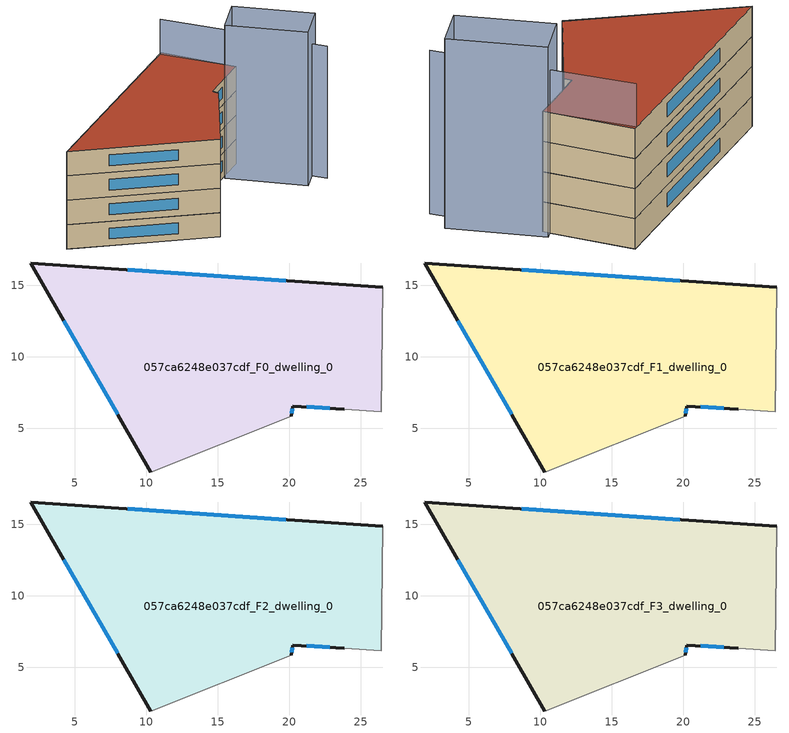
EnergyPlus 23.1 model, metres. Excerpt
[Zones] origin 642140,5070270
057ca6248e037cdf_F0_dwelling_0
 floor ground (EU_floor_Construction): 26.44,6.13 26.55,14.84 1.93,16.55 10.33,1.93 20.14,5.83 20.24,6.54 23.84,6.33 z0
 wall outside (EU_wall_Construction): 23.84,6.33 20.24,6.54 20.14,5.83 / 10.33,1.93 1.93,16.55 26.55,14.84 z0:3
 wall adiabatic (EU_wall_Construction): 20.14,5.83 10.33,1.93 / 26.55,14.84 26.44,6.13 23.84,6.33 z0:3
 window (EU_Window_Construction): 22.85,6.39 21.23,6.48 / 20.21,6.34 20.17,6.03 / 8.02,5.96 4.24,12.53 / 8.7,16.08 19.77,15.31 z0.83:2.17
057ca6248e037cdf_F1_dwelling_0
 floor to 057ca6248e037cdf_F0_dwelling_0 (EU_floor_Construction): 26.44,6.13 26.55,14.84 1.93,16.55 10.33,1.93 20.14,5.83 20.24,6.54 23.84,6.33 z3
 wall outside (EU_wall_Construction): 23.84,6.33 20.24,6.54 20.14,5.83 / 10.33,1.93 1.93,16.55 26.55,14.84 z3:6
 wall adiabatic (EU_wall_Construction): 20.14,5.83 10.33,1.93 / 26.55,14.84 26.44,6.13 23.84,6.33 z3:6
 window (EU_Window_Construction): 22.85,6.39 21.23,6.48 / 20.21,6.34 20.17,6.03 / 8.02,5.96 4.24,12.53 / 8.7,16.08 19.77,15.31 z3.83:5.17
057ca6248e037cdf_F2_dwelling_0
 floor to 057ca6248e037cdf_F1_dwelling_0 (EU_floor_Construction): 26.44,6.13 26.55,14.84 1.93,16.55 10.33,1.93 20.14,5.83 20.24,6.54 23.84,6.33 z6
 wall outside (EU_wall_Construction): 23.84,6.33 20.24,6.54 20.14,5.83 / 10.33,1.93 1.93,16.55 26.55,14.84 z6:9
 wall adiabatic (EU_wall_Construction): 20.14,5.83 10.33,1.93 / 26.55,14.84 26.44,6.13 23.84,6.33 z6:9
 window (EU_Window_Construction): 22.85,6.39 21.23,6.48 / 20.21,6.34 20.17,6.03 / 8.02,5.96 4.24,12.53 / 8.7,16.08 19.77,15.31 z6.83:8.17
057ca6248e037cdf_F3_dwelling_0
 floor to 057ca6248e037cdf_F2_dwelling_0 (EU_floor_Construction): 26.44,6.13 26.55,14.84 1.93,16.55 10.33,1.93 20.14,5.83 20.24,6.54 23.84,6.33 z9
 wall outside (EU_wall_Construction): 23.84,6.33 20.24,6.54 20.14,5.83 / 10.33,1.93 1.93,16.55 26.55,14.84 z9:12
 wall adiabatic (EU_wall_Construction): 20.14,5.83 10.33,1.93 / 26.55,14.84 26.44,6.13 23.84,6.33 z9:12
 window (EU_Window_Construction): 22.85,6.39 21.23,6.48 / 20.21,6.34 20.17,6.03 / 8.02,5.96 4.24,12.53 / 8.7,16.08 19.77,15.31 z9.83:11.17
 roof outside (EU_roof_Construction): 26.55,14.84 26.44,6.13 23.84,6.33 20.24,6.54 20.14,5.83 10.33,1.93 1.93,16.55 z12
shading: 27.18,6.95 28.83,-2.08 / 28.83,-2.08 24.53,-2.87 / 24.53,-2.87 22.87,6.16 / 22.87,6.16 27.18,6.95 z0:18.9; 26.77,-4.25 26.17,14.83 z0:16.3
[Building]
EU S2 Campaign: North Axis=0; Terrain=City; Solar Distribution=FullExterior
[Site:Location]
Lyon-Bron: Latitude=45.75; Longitude=5; Time Zone=1; Elevation=198
[SizingPeriod:WeatherFileDays]
AnnualSizingPeriod: Begin Month=1; Begin Day of Month=1; End Month=12; End Day of Month=31; Day of Week for Start Day=Monday; Use Weather File Daylight Saving Period=No; Use Weather File Rain and Snow Indicators=No
[MATERIAL]
EU_InternalMass_Material: Roughness=MediumRough; Thickness=0.1; Conductivity=1; Density=1800; Specific Heat=900; Thermal Absorptance=0.9; Solar Absorptance=0.7; Visible Absorptance=0.7
[MATERIAL:NOMASS] Roughness=MediumRough; Thermal Absorptance=0.9; Solar Absorptance=0.7; Visible Absorptance=0.7
Name | Thermal Resistance
EU_wall_NoMass | 0.87146
EU_roof_NoMass | 0.842276
EU_floor_NoMass | 0.496999
[WINDOWMATERIAL:SIMPLEGLAZINGSYSTEM]
EU_Window_SimpleGlazing: UFactor=2.2525; Solar Heat Gain Coefficient=0.76; Visible Transmittance=0.76
[CONSTRUCTION]
EU_wall_Construction: EU_wall_NoMass
EU_roof_Construction: EU_roof_NoMass
EU_floor_Construction: EU_floor_NoMass
EU_InternalMass_Construction: EU_InternalMass_Material
EU_Window_Construction: EU_Window_SimpleGlazing
[ZONE] Type=1; Multiplier=1; Ceiling Height=autocalculate; Volume=688.501; Floor Area=autocalculate; Part of Total Floor Area=Yes
057ca6248e037cdf_F0_dwelling_0; 057ca6248e037cdf_F1_dwelling_0; 057ca6248e037cdf_F2_dwelling_0; 057ca6248e037cdf_F3_dwelling_0
[INTERNALMASS] Construction=EU_InternalMass_Construction; Surface Area=229.5
Name | Zone or ZoneList
057ca6248e037cdf_F0_dwelling_0_EU_InternalMass | 057ca6248e037cdf_F0_dwelling_0
057ca6248e037cdf_F1_dwelling_0_EU_InternalMass | 057ca6248e037cdf_F1_dwelling_0
057ca6248e037cdf_F2_dwelling_0_EU_InternalMass | 057ca6248e037cdf_F2_dwelling_0
057ca6248e037cdf_F3_dwelling_0_EU_InternalMass | 057ca6248e037cdf_F3_dwelling_0
[OTHEREQUIPMENT] Fuel Type=Electricity; Design Level Calculation Method=Watts/Area; Power per Zone Floor Area=1; Fraction Latent=0; Fraction Radiant=0; Fraction Lost=0; Carbon Dioxide Generation Rate=0; EndUse Subcategory=EU_Step8_InternalGains
Name | Zone or ZoneList or Space or SpaceList | Schedule
EU_Step8_InternalGain_057ca6248e037cdf_F0_dwelling_0_f000 | 057ca6248e037cdf_F0_dwelling_0 | EU_Step8_GainSchedule_057ca6248e037cdf_F0_dwelling_0_f000
EU_Step8_InternalGain_057ca6248e037cdf_F1_dwelling_0_f000 | 057ca6248e037cdf_F1_dwelling_0 | EU_Step8_GainSchedule_057ca6248e037cdf_F1_dwelling_0_f000
EU_Step8_InternalGain_057ca6248e037cdf_F2_dwelling_0_f000 | 057ca6248e037cdf_F2_dwelling_0 | EU_Step8_GainSchedule_057ca6248e037cdf_F2_dwelling_0_f000
EU_Step8_InternalGain_057ca6248e037cdf_F3_dwelling_0_f000 | 057ca6248e037cdf_F3_dwelling_0 | EU_Step8_GainSchedule_057ca6248e037cdf_F3_dwelling_0_f000
[ZONEVENTILATION:DESIGNFLOWRATE] Schedule=EU_AlwaysOn; Design Flow Rate Calculation Method=AirChanges/Hour; Air Changes per Hour=0.425; Ventilation Type=Natural; Fan Pressure Rise=0; Fan Total Efficiency=1; Constant Term Coefficient=1; Temperature Term Coefficient=0; Velocity Term Coefficient=0; Velocity Squared Term Coefficient=0; Minimum Indoor Temperature=-100; Maximum Indoor Temperature=100; Delta Temperature=-100; Minimum Outdoor Temperature=-100; Maximum Outdoor Temperature=100; Maximum Wind Speed=40
Name | Zone or ZoneList or Space or SpaceList
EU_ConstantAir_057ca6248e037cdf_F0_dwelling_0 | 057ca6248e037cdf_F0_dwelling_0
EU_ConstantAir_057ca6248e037cdf_F1_dwelling_0 | 057ca6248e037cdf_F1_dwelling_0
EU_ConstantAir_057ca6248e037cdf_F2_dwelling_0 | 057ca6248e037cdf_F2_dwelling_0
EU_ConstantAir_057ca6248e037cdf_F3_dwelling_0 | 057ca6248e037cdf_F3_dwelling_0
[HVACTEMPLATE:THERMOSTAT] Constant Heating Setpoint=20; Constant Cooling Setpoint=50
EU_HeatOnly_057ca6248e037cdf_F0_dwelling_0; EU_HeatOnly_057ca6248e037cdf_F1_dwelling_0; EU_HeatOnly_057ca6248e037cdf_F2_dwelling_0; EU_HeatOnly_057ca6248e037cdf_F3_dwelling_0
[HVACTEMPLATE:ZONE:IDEALLOADSAIRSYSTEM] System Availability Schedule=EU_AlwaysOn; Maximum Heating Supply Air Temperature=50; Minimum Cooling Supply Air Temperature=13; Maximum Heating Supply Air Humidity Ratio=0.0156; Minimum Cooling Supply Air Humidity Ratio=0.0077; Heating Limit=NoLimit; Cooling Limit=NoLimit; Heating Availability Schedule=EU_AlwaysOn; Cooling Availability Schedule=EU_CoolingOff; Dehumidification Control Type=ConstantSensibleHeatRatio; Cooling Sensible Heat Ratio=0.7; Dehumidification Setpoint=60; Humidification Control Type=None; Humidification Setpoint=30; Outdoor Air Method=None; Outdoor Air Flow Rate per Person=0.00944; Outdoor Air Flow Rate per Zone Floor Area=0; Outdoor Air Flow Rate per Zone=0; Demand Controlled Ventilation Type=None; Outdoor Air Economizer Type=NoEconomizer; Heat Recovery Type=None; Sensible Heat Recovery Effectiveness=0.7; Latent Heat Recovery Effectiveness=0.65
Name | Template Thermostat
057ca6248e037cdf_F0_dwelling_0 | EU_HeatOnly_057ca6248e037cdf_F0_dwelling_0
057ca6248e037cdf_F1_dwelling_0 | EU_HeatOnly_057ca6248e037cdf_F1_dwelling_0
057ca6248e037cdf_F2_dwelling_0 | EU_HeatOnly_057ca6248e037cdf_F2_dwelling_0
057ca6248e037cdf_F3_dwelling_0 | EU_HeatOnly_057ca6248e037cdf_F3_dwelling_0
[SIZING:ZONE] Zone Cooling Design Supply Air Temperature Input Method=SupplyAirTemperature; Zone Cooling Design Supply Air Temperature=13; Zone Heating Design Supply Air Temperature Input Method=SupplyAirTemperature; Zone Heating Design Supply Air Temperature=50; Zone Cooling Design Supply Air Humidity Ratio=0.008; Zone Heating Design Supply Air Humidity Ratio=0.008; Cooling Design Air Flow Method=DesignDay; Cooling Design Air Flow Rate=0; Cooling Minimum Air Flow per Zone Floor Area=0.000762; Cooling Minimum Air Flow=0; Cooling Minimum Air Flow Fraction=0.2; Heating Design Air Flow Method=DesignDay; Heating Design Air Flow Rate=0; Heating Maximum Air Flow per Zone Floor Area=0.002032; Heating Maximum Air Flow=0.141576; Heating Maximum Air Flow Fraction=0.3; Account for Dedicated Outdoor Air System=No; Dedicated Outdoor Air System Control Strategy=NeutralSupplyAir; Dedicated Outdoor Air Low Setpoint Temperature for Design=autosize; Dedicated Outdoor Air High Setpoint Temperature for Design=autosize; Zone Load Sizing Method=Sensible Load Only No Latent Load; Zone Latent Cooling Design Supply Air Humidity Ratio Input Method=HumidityRatioDifference; Zone Cooling Design Supply Air Humidity Ratio Difference=0.005; Zone Latent Heating Design Supply Air Humidity Ratio Input Method=HumidityRatioDifference; Zone Humidification Design Supply Air Humidity Ratio Difference=0.005
057ca6248e037cdf_F0_dwelling_0; 057ca6248e037cdf_F1_dwelling_0; 057ca6248e037cdf_F2_dwelling_0; 057ca6248e037cdf_F3_dwelling_0
[SCHEDULE:CONSTANT]
Name | Hourly Value
EU_AlwaysOn | 1
EU_CoolingOff | 0
[SCHEDULE:FILE] Column Number=1; Rows to Skip at Top=0; Number of Hours of Data=8760; Column Separator=Comma; Interpolate to Timestep=No; Minutes per Item=60; Adjust Schedule for Daylight Savings=Yes
Name | File
EU_Step8_GainSchedule_057ca6248e037cdf_F0_dwelling_0_f000 | ../../schedules/057ca6248e037cdf/057ca6248e037cdf_F0_dwelling_0_f000_gain.csv
EU_Step8_GainSchedule_057ca6248e037cdf_F1_dwelling_0_f000 | ../../schedules/057ca6248e037cdf/057ca6248e037cdf_F1_dwelling_0_f000_gain.csv
EU_Step8_GainSchedule_057ca6248e037cdf_F2_dwelling_0_f000 | ../../schedules/057ca6248e037cdf/057ca6248e037cdf_F2_dwelling_0_f000_gain.csv
EU_Step8_GainSchedule_057ca6248e037cdf_F3_dwelling_0_f000 | ../../schedules/057ca6248e037cdf/057ca6248e037cdf_F3_dwelling_0_f000_gain.csv
